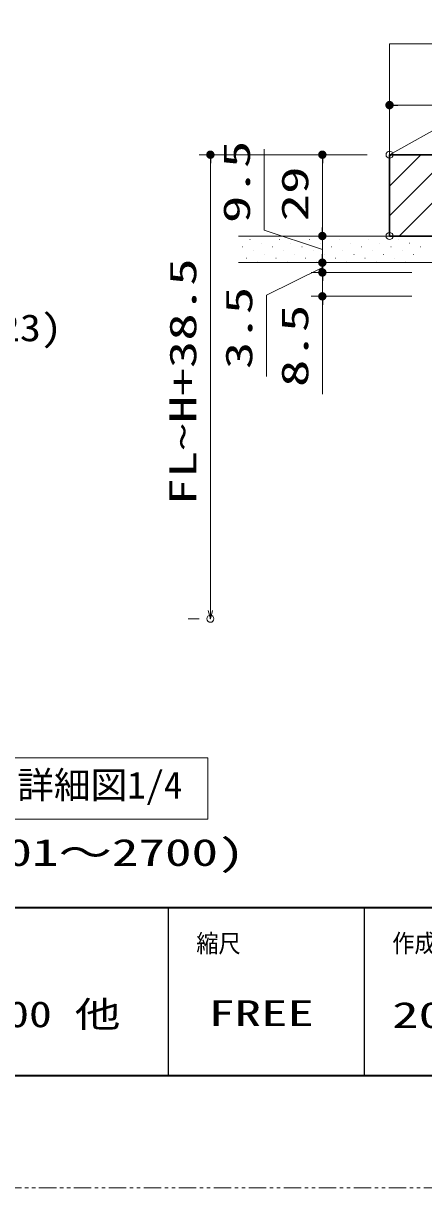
# Model space of a CAD drawing. Units: millimetres, scale not verified. Extents: x -1306 to 1306, y -607 to 607.
# Drawn here: x -74.8 to 68.3, y -594 to -178.7 of the extents above; entities that cross this region are included whole.
import ezdxf
from ezdxf.enums import TextEntityAlignment as Align

# ---------------------------------------------------------------- set-up
doc = ezdxf.new("R2010")
doc.units = ezdxf.units.MM
doc.header["$LTSCALE"] = 5
doc.header["$PDMODE"] = 32
doc.header["$PDSIZE"] = 2.5
doc.linetypes.add('USER1', pattern=[2.5, 1.25, -0.25, 0.25, -0.25, 0.25, -0.25])
for name, color, linetype, lineweight in [('0-1_線(黄)', 2, 'Continuous', 15), ('0-3_陰線', 4, 'USER1', 9), ('0-D_線(白)', 7, 'Continuous', 30), ('1-1_寸法線', 3, 'Continuous', 13), ('1-2_ハッチング', 6, 'Continuous', 9), ('1-4_DEFPOINTS', 7, 'Continuous', 5), ('1-5_0', 3, 'Continuous', 25), ('1-7_図面枠', 7, 'Continuous', 35)]:
    doc.layers.add(name, color=color, linetype=linetype, lineweight=lineweight)
doc.styles.add('ＭＳ ゴシック', font='')
doc.styles.get('ＭＳ ゴシック').set_extended_font_data('MS Gothic')

# ---------------------------------------------------------------- blocks, each defined once
blk = doc.blocks.new('_DOT')
at = {"layer": '1-5_0'}
blk.add_line((-2.5, 0), (-5, 0), dxfattribs=at)
for points in [[(0, 0), (-2.5, 0), (-2.48, 0.313)], [(0, 0), (-2.48, -0.313), (-2.5, 0)], [(0, 0), (-2.48, 0.313), (-2.421, 0.622)], [(0, 0), (-2.421, -0.622), (-2.48, -0.313)], [(0, 0), (-2.421, 0.622), (-2.324, 0.92)], [(0, 0), (-2.324, -0.92), (-2.421, -0.622)], [(0, 0), (-2.324, 0.92), (-2.191, 1.204)], [(0, 0), (-2.191, -1.204), (-2.324, -0.92)], [(0, 0), (-2.191, 1.204), (-2.023, 1.469)], [(0, 0), (-2.023, -1.469), (-2.191, -1.204)], [(0, 0), (-2.023, 1.469), (-1.822, 1.711)], [(0, 0), (-1.822, -1.711), (-2.023, -1.469)], [(0, 0), (-1.822, 1.711), (-1.594, 1.926)], [(0, 0), (-1.594, -1.926), (-1.822, -1.711)], [(0, 0), (-1.594, 1.926), (-1.34, 2.111)], [(0, 0), (-1.34, -2.111), (-1.594, -1.926)], [(0, 0), (-1.34, 2.111), (-1.064, 2.262)], [(0, 0), (-1.064, -2.262), (-1.34, -2.111)], [(0, 0), (-1.064, 2.262), (-0.773, 2.378)], [(0, 0), (-0.773, -2.378), (-1.064, -2.262)], [(0, 0), (-0.773, 2.378), (-0.468, 2.456)], [(0, 0), (-0.468, -2.456), (-0.773, -2.378)], [(0, 0), (-0.468, 2.456), (-0.157, 2.495)], [(0, 0), (-0.157, -2.495), (-0.468, -2.456)], [(0, 0), (-0.157, 2.495), (0.157, 2.495)], [(0, 0), (0.157, -2.495), (-0.157, -2.495)], [(0, 0), (0.157, 2.495), (0.468, 2.456)], [(0, 0), (0.468, 2.456), (0.773, 2.378)], [(0, 0), (0.773, 2.378), (1.064, 2.262)], [(0, 0), (1.064, 2.262), (1.34, 2.111)], [(0, 0), (1.34, 2.111), (1.594, 1.926)], [(0, 0), (1.594, 1.926), (1.822, 1.711)], [(0, 0), (1.822, 1.711), (2.023, 1.469)], [(0, 0), (2.023, 1.469), (2.191, 1.204)], [(0, 0), (2.191, 1.204), (2.324, 0.92)], [(0, 0), (2.324, 0.92), (2.421, 0.622)], [(0, 0), (2.421, 0.622), (2.48, 0.313)], [(0, 0), (2.48, 0.313), (2.5, 0)], [(0, 0), (0.468, -2.456), (0.157, -2.495)], [(0, 0), (0.773, -2.378), (0.468, -2.456)], [(0, 0), (1.064, -2.262), (0.773, -2.378)], [(0, 0), (1.34, -2.111), (1.064, -2.262)], [(0, 0), (1.594, -1.926), (1.34, -2.111)], [(0, 0), (1.822, -1.711), (1.594, -1.926)], [(0, 0), (2.023, -1.469), (1.822, -1.711)], [(0, 0), (2.191, -1.204), (2.023, -1.469)], [(0, 0), (2.324, -0.92), (2.191, -1.204)], [(0, 0), (2.421, -0.622), (2.324, -0.92)], [(0, 0), (2.48, -0.313), (2.421, -0.622)], [(0, 0), (2.5, 0), (2.48, -0.313)]]:
    blk.add_solid(points, dxfattribs=at)
blk = doc.blocks.new('_Open30')
at = {"layer": '1-5_0', "lineweight": 13}
blk.add_line((0, 0), (-5, 0), dxfattribs=at)
blk.add_lwpolyline([(-5, 1.34), (0, 0), (-5, -1.34)], dxfattribs=at)

msp = doc.modelspace()

# ---------------------------------------------------------------- linework, layer by layer
at = {"layer": '0-1_線(黄)'}
for p, q in [((56.075, -186.036), (127.075, -186.036)), ((56.075, -225.536), (56.075, -186.036)), ((56.075, -225.536), (127.075, -186.036)), ((56.075, -254.536), (2.089, -254.536)), ((2.089, -264.036), (76.075, -264.036))]:
    msp.add_line(p, q, dxfattribs=at)
msp.add_lwpolyline([(-124.218, -440.682), (-8.879, -440.682), (-8.879, -462.517), (-124.218, -462.517)], close=True, dxfattribs=at)
at = {"layer": '0-3_陰線'}
msp.add_line((387.036, -594), (-1292.964, -594), dxfattribs=at)
at = {"layer": '0-D_線(白)'}
for p, q in [((56.075, -225.536), (56.075, -254.536)), ((56.075, -225.536), (127.075, -225.536)), ((56.075, -254.536), (76.075, -254.536))]:
    msp.add_line(p, q, dxfattribs=at)
at = {"layer": '1-1_寸法線'}
for p, q in [((56.075, -217.536), (56.075, -203.839)), ((59.075, -207.839), (124.075, -207.839)), ((48.075, -225.536), (-11.925, -225.536)), ((48.075, -225.536), (28.075, -225.536)), ((-7.925, -228.536), (-7.925, -388.062)), ((32.075, -251.536), (32.075, -228.536)), ((32.075, -251.536), (32.075, -248.536)), ((48.075, -254.536), (28.075, -254.536)), ((48.075, -254.536), (28.075, -254.536)), ((32.075, -254.536), (32.075, -264.036)), ((32.075, -254.536), (32.075, -264.036)), ((32.075, -261.036), (32.075, -258.036)), ((32.075, -264.536), (32.075, -261.536)), ((68.075, -264.036), (28.075, -264.036)), ((64.075, -264.036), (28.075, -264.036)), ((32.075, -264.036), (32.075, -267.536)), ((32.075, -264.036), (32.075, -267.536)), ((64.075, -267.536), (28.075, -267.536)), ((64.075, -267.536), (28.075, -267.536)), ((32.075, -267.036), (32.075, -270.036)), ((32.075, -267.536), (32.075, -276.036)), ((32.075, -270.536), (32.075, -273.536)), ((64.075, -276.036), (28.075, -276.036)), ((32.075, -279.036), (32.075, -310.988)), ((-15.925, -391.062), (-11.925, -391.062))]:
    msp.add_line(p, q, dxfattribs=at)
for points in [[(32.075, -259.286), (11.269, -252.492), (11.269, -223.54)], [(32.075, -265.786), (12.075, -275.64), (12.075, -304.593)]]:
    msp.add_lwpolyline(points, dxfattribs=at)
at = {"layer": '1-2_ハッチング'}
for p, q in [((56.075, -226.134), (56.673, -225.536)), ((56.075, -236.74), (67.28, -225.536)), ((56.075, -247.347), (77.886, -225.536)), ((59.493, -254.536), (88.493, -225.536)), ((6.208, -255.776), (6.258, -255.776)), ((10.186, -257.102), (10.236, -257.102)), ((16.815, -255.776), (16.865, -255.776)), ((20.792, -257.102), (20.842, -257.102)), ((27.421, -255.776), (27.471, -255.776)), ((31.399, -257.102), (31.449, -257.102)), ((38.028, -255.776), (38.078, -255.776)), ((42.006, -257.102), (42.056, -257.102)), ((48.635, -255.776), (48.685, -255.776)), ((52.612, -257.102), (52.662, -257.102)), ((59.241, -255.776), (59.291, -255.776)), ((63.219, -257.102), (63.269, -257.102)), ((3.557, -258.427), (3.607, -258.427)), ((7.534, -259.753), (7.584, -259.753)), ((11.512, -261.079), (11.562, -261.079)), ((14.163, -258.427), (14.213, -258.427)), ((18.141, -259.753), (18.191, -259.753)), ((22.118, -261.079), (22.168, -261.079)), ((24.77, -258.427), (24.82, -258.427)), ((28.747, -259.753), (28.797, -259.753)), ((32.725, -261.079), (32.775, -261.079)), ((35.376, -258.427), (35.426, -258.427)), ((39.354, -259.753), (39.404, -259.753)), ((43.331, -261.079), (43.381, -261.079)), ((45.983, -258.427), (46.033, -258.427)), ((49.96, -259.753), (50.01, -259.753)), ((53.938, -261.079), (53.988, -261.079)), ((56.59, -258.427), (56.64, -258.427)), ((60.567, -259.753), (60.617, -259.753)), ((64.545, -261.079), (64.595, -261.079)), ((67.196, -258.427), (67.246, -258.427)), ((4.882, -262.405), (4.932, -262.405)), ((8.86, -263.731), (8.91, -263.731)), ((15.489, -262.405), (15.539, -262.405)), ((19.466, -263.731), (19.516, -263.731)), ((26.096, -262.405), (26.146, -262.405)), ((30.073, -263.731), (30.123, -263.731)), ((36.702, -262.405), (36.752, -262.405)), ((40.68, -263.731), (40.73, -263.731)), ((47.309, -262.405), (47.359, -262.405)), ((51.286, -263.731), (51.336, -263.731)), ((57.915, -262.405), (57.965, -262.405)), ((61.893, -263.731), (61.943, -263.731))]:
    msp.add_line(p, q, dxfattribs=at)
at = {"layer": '1-4_DEFPOINTS'}
for p in [(56.075, -225.536), (56.075, -225.536), (32.075, -254.536), (56.075, -254.536), (56.075, -254.536), (32.075, -264.036), (32.075, -267.536), (32.075, -276.036), (-7.925, -391.062), (-7.925, -391.062)]:
    msp.add_point(p, dxfattribs=at)
at = {"layer": '1-5_0', "color": 7}
for p, q in [((-22.964, -494), (-22.964, -554)), ((47.036, -494), (47.036, -554))]:
    msp.add_line(p, q, dxfattribs=at)
at = {"layer": '1-7_図面枠'}
msp.add_line((-1252.964, -494), (347.036, -494), dxfattribs=at)
msp.add_lwpolyline([(-1252.964, -554), (347.036, -554), (347.036, 554), (-1252.964, 554)], close=True, dxfattribs=at)

# ---------------------------------------------------------------- block references
at = {"layer": '1-1_寸法線', "xscale": 0.6, "yscale": 0.6}
for name, p, rotation in [('_DOT', (56.075, -207.839), 180), ('_DOT', (-7.925, -225.536), 90), ('_DOT', (32.075, -225.536), 90), ('_DOT', (32.075, -254.536), 270), ('_DOT', (32.075, -254.536), 270), ('_DOT', (32.075, -264.036), 270), ('_DOT', (32.075, -264.036), 90), ('_DOT', (32.075, -267.536), 270), ('_DOT', (32.075, -267.536), 90), ('_DOT', (32.075, -276.036), 90), ('_Open30', (-7.925, -391.062), 270)]:
    msp.add_blockref(name, p, dxfattribs=dict(at, rotation=rotation))

# ---------------------------------------------------------------- texts
at = {"layer": '0-1_線(黄)', "style": 'ＭＳ ゴシック'}
msp.add_text('縦断面詳細図1/4', height=9.621, dxfattribs=at).set_placement((-116.351, -458.06), align=Align.BOTTOM_LEFT)
at = {"layer": '0-1_線(黄)', "style": 'ＭＳ ゴシック', "width": 1.45}
msp.add_text('(H=2401～2700)', height=9.621, dxfattribs=at).set_placement((-128.588, -482.103), align=Align.BOTTOM_LEFT)
at = {"layer": '1-1_寸法線', "style": 'ＭＳ ゴシック', "width": 1.5}
for s, p in [('9.5', (9.119, -249.921)), ('29', (29.925, -249.321)), ('FL~H+38.5', (-10.075, -350.68)), ('3.5', (9.925, -302.021)), ('8.5', (29.925, -308.417))]:
    msp.add_text(s, height=9.604, rotation=90, dxfattribs=at).set_placement(p, align=Align.BOTTOM_LEFT)
at = {"layer": '1-1_寸法線', "style": 'ＭＳ ゴシック', "width": 1.15}
msp.add_text('天井押縁(12×23)', height=9.621, dxfattribs=at).set_placement((-181.511, -294.952), align=Align.BOTTOM_LEFT)
at = {"layer": '1-7_図面枠', "style": 'ＭＳ ゴシック'}
for s, height, width, p in [('縮尺', 6.452, 0.9, (-12.964, -512.038)), ('作成日', 6.452, 0.9, (57.036, -511.963)), ('W713×H2401～2700 他', 9.236, 1.3, (-203.459, -539.518)), ('FREE', 9.238, 1.5, (-8.664, -539.129)), ('2023/04/10', 9.238, 1.5, (57.036, -539.776))]:
    msp.add_text(s, height=height, dxfattribs=dict(at, width=width)).set_placement(p, align=Align.BOTTOM_LEFT)

doc.saveas('drawing.dxf')
